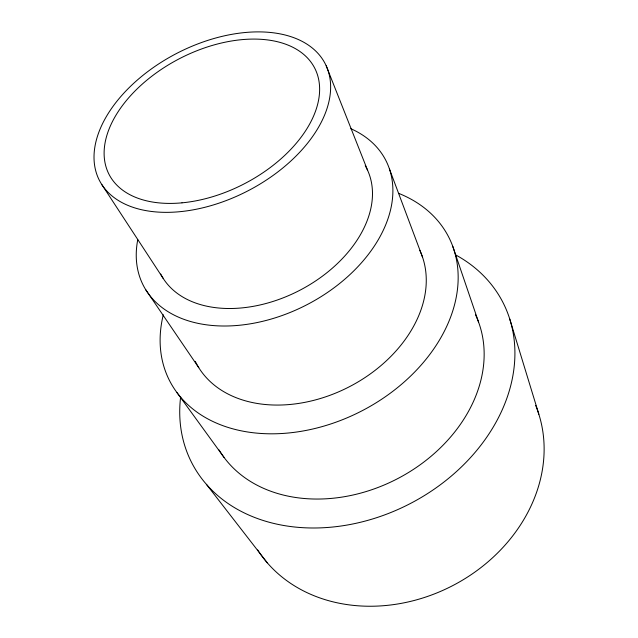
<?xml version="1.0" encoding="UTF-8"?>
<svg xmlns="http://www.w3.org/2000/svg" width="638" height="638" viewBox="0 0 638 638"><rect width="100%" height="100%" fill="white"/><g stroke="black" fill="none" stroke-linecap="round" stroke-linejoin="round"><path stroke-width="0.96" d="M206.401 484.33L267.274 562.804M177.013 392.657L224.05 457.414M145.767 289.772L198.785 367.695M101.697 184.39L163.32 278.599M326.17 65.738A127.082 77.405 -27.4 0 1 183.289 211.322A127.082 77.405 -27.4 0 1 127.512 89.296A127.082 77.405 -27.4 0 1 326.17 65.738L367.632 170.378M389.427 168.934L422.523 257.146M452.741 246.316L478.572 322.134M509.738 318.984L538.847 414.245M398.638 193.346A156.956 114.808 -27.4 0 1 440.037 339.105A156.956 114.808 -27.4 0 1 257.68 433.21A156.956 114.808 -27.4 0 1 163.288 314.797M475.501 314.789A145.041 112.846 -27.4 0 1 398.367 478.261A145.041 112.846 -27.4 0 1 219.065 449.95M419.828 250.407A125.239 91.473 -27.4 0 1 346.538 388.175A125.239 91.473 -27.4 0 1 195.308 361.379M350.788 128.693A136.42 92.143 -27.4 0 1 307.349 304.501A136.42 92.143 -27.4 0 1 137.76 239.697M365.231 165.689A115.749 78.115 -27.4 0 1 300.905 289.708A115.749 78.115 -27.4 0 1 160.688 274.021M535.665 405.465A157.1 131.516 -27.4 0 1 452.789 585.58A157.1 131.516 -27.4 0 1 257.656 549.948M455.436 254.785A175.035 136.404 -27.4 0 1 409.835 503.789A175.035 136.404 -27.4 0 1 180.65 396.764M181.982 202.836A115.749 70.467 -27.4 0 0 316.472 72.03A115.749 70.467 -27.4 0 0 137.162 88.865A115.749 70.467 -27.4 0 0 181.982 202.836"/></g></svg>
